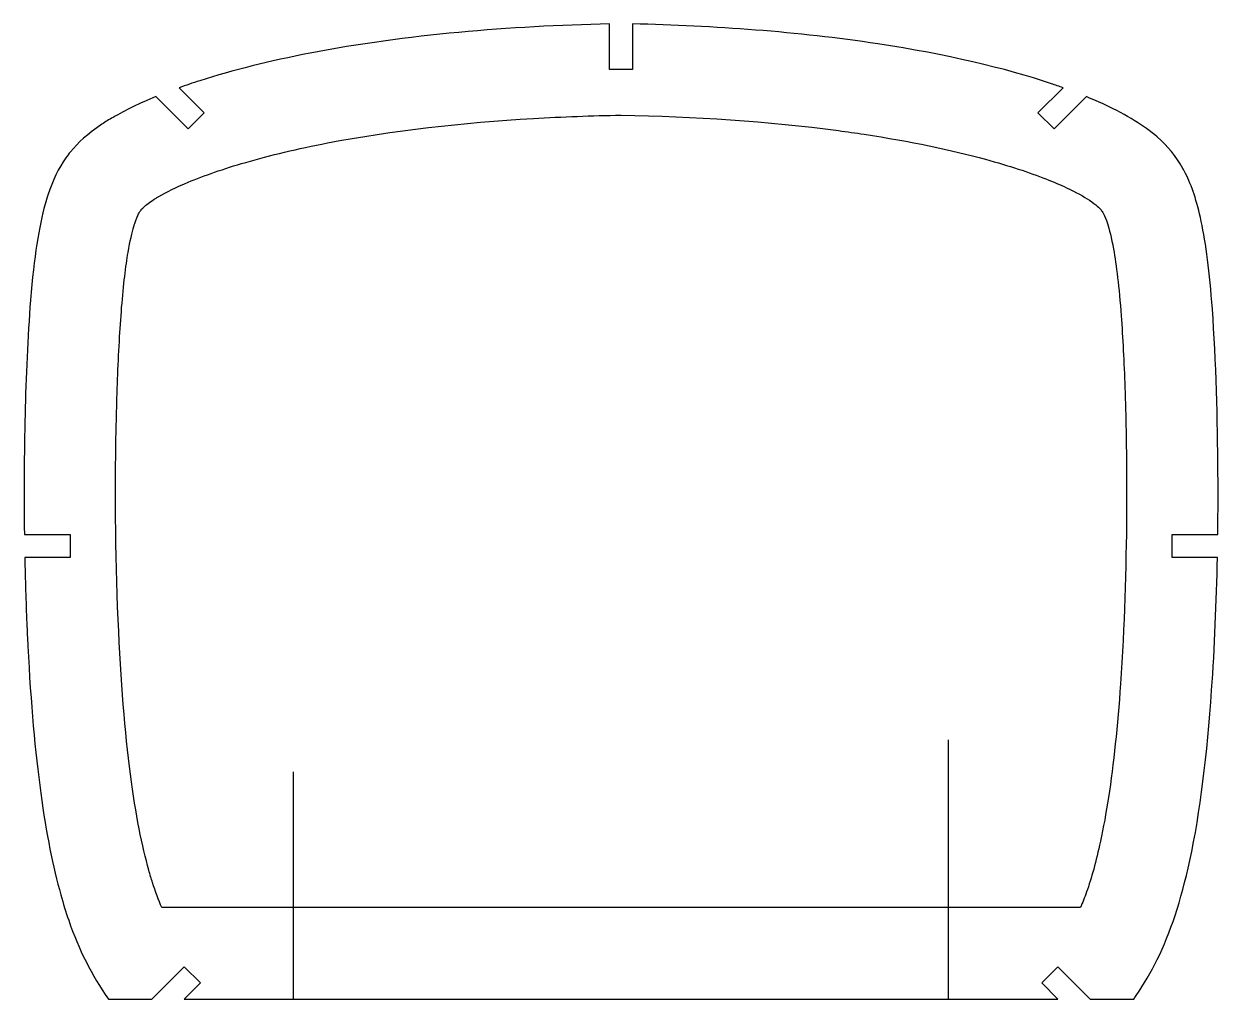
# Model space of a CAD drawing. Header units: inches. Extents: x -19.6 to 19.6, y -17.8 to 14.2.
import ezdxf

# ---------------------------------------------------------------- set-up
doc = ezdxf.new("R2010")
doc.units = ezdxf.units.IN
doc.layers.get('0').update_dxf_attribs({"linetype": 'CONTINUOUS'})

msp = doc.modelspace()

# ---------------------------------------------------------------- linework, layer by layer
for p, q in [((-0.375, 12.727), (-0.375, 14.219)), ((0.375, 14.219), (0.375, 12.727)), ((0.375, 12.727), (-0.375, 12.727)), ((-14.209, 10.771), (-15.27, 11.832)), ((-14.502, 12.125), (-13.679, 11.302)), ((13.679, 11.302), (14.503, 12.125)), ((15.27, 11.832), (14.209, 10.771)), ((-13.679, 11.302), (-14.209, 10.771)), ((14.209, 10.771), (13.679, 11.302)), ((-19.582, -2.533), (-18.082, -2.533)), ((-18.082, -2.533), (-18.082, -3.283)), ((18.082, -3.283), (18.082, -2.533)), ((18.082, -2.533), (19.581, -2.533)), ((-18.082, -3.283), (-19.569, -3.283)), ((19.569, -3.283), (18.082, -3.283)), ((10.75, -17.775), (10.75, -9.264)), ((-10.75, -17.775), (-10.75, -10.314)), ((15.075, -14.775), (-15.075, -14.775)), ((-15.397, -17.775), (-14.337, -16.714)), ((-14.337, -16.714), (-13.806, -17.245)), ((13.806, -17.245), (14.337, -16.714)), ((14.337, -16.714), (15.397, -17.775)), ((-13.806, -17.245), (-14.337, -17.775)), ((14.337, -17.775), (13.806, -17.245)), ((-16.824, -17.775), (-15.397, -17.775)), ((-14.337, -17.775), (14.337, -17.775)), ((15.397, -17.775), (16.824, -17.775))]:
    msp.add_line(p, q)
for points, knots in [([(-0.375, 14.219), (-3.648, 14.141), (-7.037, 13.872), (-10.205, 13.258), (-11.526, 13.002), (-12.75, 12.697), (-13.823, 12.354), (-14.057, 12.279), (-14.284, 12.203), (-14.502, 12.125)], [0.973747, 0.973747, 0.973747, 0.973747, 25.948861, 25.948861, 25.948861, 36.367519, 36.367519, 36.367519, 38.63501, 38.63501, 38.63501, 38.63501]), ([(14.503, 12.125), (14.378, 12.169), (14.251, 12.213), (14.12, 12.257), (12.599, 12.766), (10.678, 13.223), (8.422, 13.565), (5.79, 13.964), (3.051, 14.155), (0.375, 14.219)], [168.094958, 168.094958, 168.094958, 168.094958, 169.47193, 169.47193, 169.47193, 185.538499, 185.538499, 185.538499, 204.277437, 204.277437, 204.277437, 204.277437]), ([(-15.27, 11.832), (-15.801, 11.614), (-16.273, 11.387), (-16.674, 11.153), (-16.805, 11.077), (-16.927, 11.002), (-17.04, 10.927), (-17.505, 10.618), (-17.824, 10.32), (-18.069, 10.021), (-18.121, 9.958), (-18.17, 9.893), (-18.218, 9.826), (-18.459, 9.487), (-18.652, 9.094), (-18.813, 8.6), (-18.843, 8.506), (-18.873, 8.408), (-18.902, 8.305), (-19.106, 7.572), (-19.265, 6.58), (-19.381, 5.155), (-19.477, 3.959), (-19.531, 2.608), (-19.56, 1.413), (-19.591, 0.11), (-19.599, -1.214), (-19.582, -2.533)], [41.407123, 41.407123, 41.407123, 41.407123, 47.447966, 47.447966, 47.447966, 49.419824, 49.419824, 49.419824, 57.528486, 57.528486, 57.528486, 59.242641, 59.242641, 59.242641, 67.915714, 67.915714, 67.915714, 69.558187, 69.558187, 69.558187, 81.205655, 81.205655, 81.205655, 90.980444, 90.980444, 90.980444, 101.630641, 101.630641, 101.630641, 101.630641]), ([(19.581, -2.533), (19.591, -1.826), (19.593, -1.129), (19.588, -0.456), (19.578, 1.153), (19.526, 3.2), (19.403, 4.862), (19.313, 6.08), (19.193, 7.011), (19.039, 7.739), (18.896, 8.412), (18.725, 8.911), (18.525, 9.312), (18.496, 9.369), (18.467, 9.425), (18.436, 9.479), (18.215, 9.875), (17.945, 10.203), (17.594, 10.508), (17.159, 10.886), (16.592, 11.232), (15.889, 11.561), (15.695, 11.652), (15.488, 11.742), (15.27, 11.832)], [111.888473, 111.888473, 111.888473, 111.888473, 116.581164, 116.581164, 116.581164, 127.809095, 127.809095, 127.809095, 136.037031, 136.037031, 136.037031, 143.64915, 143.64915, 143.64915, 144.736225, 144.736225, 144.736225, 152.642103, 152.642103, 152.642103, 162.408463, 162.408463, 162.408463, 165.107485, 165.107485, 165.107485, 165.107485]), ([(-15.075, -14.775), (-15.181, -14.525), (-15.282, -14.253), (-15.378, -13.95), (-15.419, -13.821), (-15.459, -13.686), (-15.499, -13.545), (-15.716, -12.771), (-15.927, -11.737), (-16.102, -10.399), (-16.279, -9.037), (-16.419, -7.361), (-16.505, -5.321), (-16.597, -3.132), (-16.613, -0.863), (-16.561, 1.341), (-16.542, 2.131), (-16.511, 2.987), (-16.465, 3.804), (-16.444, 4.186), (-16.419, 4.56), (-16.39, 4.913), (-16.329, 5.673), (-16.256, 6.269), (-16.179, 6.723), (-16.115, 7.1), (-16.049, 7.377), (-15.99, 7.574), (-15.98, 7.608), (-15.97, 7.641), (-15.96, 7.671), (-15.911, 7.821), (-15.868, 7.918), (-15.835, 7.982), (-15.803, 8.046), (-15.78, 8.079), (-15.754, 8.112), (-15.751, 8.116), (-15.748, 8.12), (-15.745, 8.124), (-15.72, 8.155), (-15.688, 8.19), (-15.622, 8.247), (-15.551, 8.308), (-15.439, 8.394), (-15.258, 8.505), (-15.229, 8.523), (-15.199, 8.541), (-15.166, 8.56), (-14.929, 8.698), (-14.602, 8.86), (-14.207, 9.025), (-13.685, 9.243), (-13.044, 9.466), (-12.318, 9.676), (-11.516, 9.908), (-10.609, 10.124), (-9.634, 10.313), (-7.493, 10.728), (-5.192, 10.981), (-2.88, 11.116), (-1.919, 11.171), (-0.955, 11.207), (0, 11.226)], [-154.058207, -154.058207, -154.058207, -154.058207, -146.844726, -146.844726, -146.844726, -143.777229, -143.777229, -143.777229, -126.800374, -126.800374, -126.800374, -109.518348, -109.518348, -109.518348, -90.980444, -90.980444, -90.980444, -84.325833, -84.325833, -84.325833, -81.205655, -81.205655, -81.205655, -74.480986, -74.480986, -74.480986, -68.895217, -68.895217, -68.895217, -67.915714, -67.915714, -67.915714, -62.992683, -62.992683, -62.992683, -58.071213, -58.071213, -58.071213, -57.528486, -57.528486, -57.528486, -53.040751, -53.040751, -53.040751, -48.220005, -48.220005, -48.220005, -47.447966, -47.447966, -47.447966, -41.763499, -41.763499, -41.763499, -34.251859, -34.251859, -34.251859, -25.948861, -25.948861, -25.948861, -7.739924, -7.739924, -7.739924, -0.171944, -0.171944, -0.171944, -0.171944]), ([(0, 11.226), (2.39, 11.178), (4.819, 11.027), (7.135, 10.718), (7.416, 10.681), (7.695, 10.641), (7.972, 10.599), (9.494, 10.368), (10.835, 10.084), (11.959, 9.777), (12.729, 9.567), (13.397, 9.346), (13.944, 9.131), (14.195, 9.033), (14.42, 8.936), (14.617, 8.844), (14.94, 8.693), (15.19, 8.553), (15.367, 8.436), (15.483, 8.36), (15.567, 8.294), (15.626, 8.244), (15.69, 8.188), (15.724, 8.151), (15.751, 8.117), (15.778, 8.082), (15.801, 8.049), (15.833, 7.987), (15.836, 7.981), (15.839, 7.976), (15.842, 7.97), (15.873, 7.907), (15.913, 7.815), (15.961, 7.668), (16.021, 7.482), (16.092, 7.209), (16.16, 6.828), (16.254, 6.306), (16.342, 5.586), (16.411, 4.64), (16.464, 3.927), (16.504, 3.111), (16.533, 2.289), (16.566, 1.332), (16.583, 0.365), (16.588, -0.476), (16.6, -2.236), (16.565, -4.176), (16.474, -6.006), (16.449, -6.492), (16.421, -6.969), (16.389, -7.434), (16.293, -8.809), (16.163, -10.061), (15.995, -11.156), (15.916, -11.673), (15.828, -12.155), (15.732, -12.596), (15.588, -13.264), (15.434, -13.807), (15.274, -14.261), (15.209, -14.446), (15.142, -14.616), (15.075, -14.775)], [-205.013119, -205.013119, -205.013119, -205.013119, -187.642182, -187.642182, -187.642182, -185.538499, -185.538499, -185.538499, -173.973481, -173.973481, -173.973481, -166.04251, -166.04251, -166.04251, -162.408463, -162.408463, -162.408463, -156.511175, -156.511175, -156.511175, -152.642103, -152.642103, -152.642103, -148.347899, -148.347899, -148.347899, -144.014975, -144.014975, -144.014975, -143.64915, -143.64915, -143.64915, -139.67794, -139.67794, -139.67794, -134.664657, -134.664657, -134.664657, -127.809095, -127.809095, -127.809095, -122.620895, -122.620895, -122.620895, -116.581164, -116.581164, -116.581164, -103.928352, -103.928352, -103.928352, -100.571881, -100.571881, -100.571881, -90.646857, -90.646857, -90.646857, -85.960082, -85.960082, -85.960082, -78.867297, -78.867297, -78.867297, -75.968329, -75.968329, -75.968329, -75.968329]), ([(-19.569, -3.283), (-19.555, -4.008), (-19.533, -4.731), (-19.503, -5.447), (-19.492, -5.703), (-19.48, -5.954), (-19.468, -6.2), (-19.278, -9.966), (-18.893, -12.554), (-18.388, -14.355), (-18.306, -14.644), (-18.221, -14.921), (-18.128, -15.186), (-17.794, -16.154), (-17.38, -16.982), (-16.824, -17.775)], [103.650392, 103.650392, 103.650392, 103.650392, 109.518348, 109.518348, 109.518348, 111.617637, 111.617637, 111.617637, 143.777229, 143.777229, 143.777229, 148.931947, 148.931947, 148.931947, 167.687587, 167.687587, 167.687587, 167.687587]), ([(16.824, -17.775), (16.851, -17.737), (16.877, -17.698), (16.903, -17.659), (17.156, -17.289), (17.385, -16.9), (17.596, -16.471), (18.023, -15.604), (18.374, -14.574), (18.665, -13.229), (19.008, -11.641), (19.234, -9.756), (19.381, -7.642), (19.479, -6.244), (19.539, -4.751), (19.569, -3.283)], [66.825506, 66.825506, 66.825506, 66.825506, 67.463994, 67.463994, 67.463994, 73.578083, 73.578083, 73.578083, 85.960082, 85.960082, 85.960082, 100.571881, 100.571881, 100.571881, 110.237104, 110.237104, 110.237104, 110.237104])]:
    msp.add_open_spline(points, degree=3, knots=knots)

doc.saveas('drawing.dxf')
